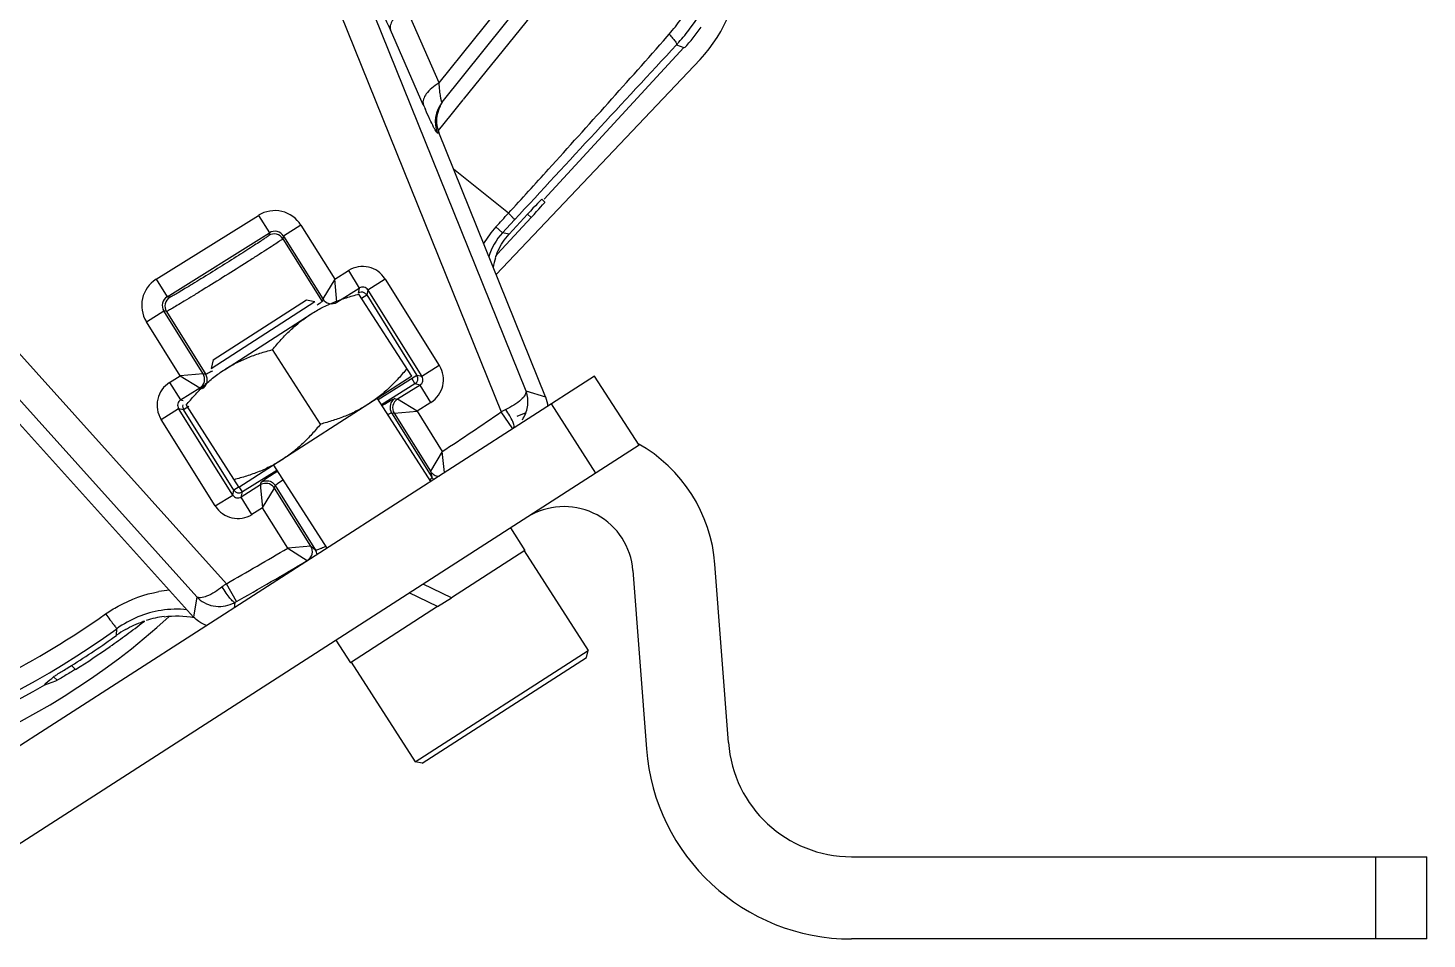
# Model space of a CAD drawing. Header units: millimetres. Extents: x -6 to 705, y -10 to 538.
# Drawn here: x 522.82 to 536.43, y 385.64 to 394.5 of the extents above; entities that cross this region are included whole.
import ezdxf

# ---------------------------------------------------------------- set-up
doc = ezdxf.new("R2010")
doc.units = ezdxf.units.MM
for name, color, linetype in [('02___PRT_ALL_AXES', 7, 'Continuous'), ('3_ALL_AXES', 7, 'Continuous'), ('7_ALL_FEATURES', 7, 'Continuous')]:
    doc.layers.add(name, color=color, linetype=linetype)

msp = doc.modelspace()

# ---------------------------------------------------------------- linework, layer by layer
at = {"color": 0, "linetype": 'Continuous', "lineweight": -3}
for p, q in [((524.349, 398.37), (527.421, 390.768)), ((526.817, 393.967), (528.817, 396.46)), ((525.464, 396.412), (527.662, 390.971)), ((526.846, 393.779), (528.927, 396.371)), ((526.817, 393.967), (526.497, 394.696)), ((526.663, 393.755), (526.343, 394.485)), ((529.036, 394.418), (529.056, 394.441)), ((529.198, 394.31), (527.839, 392.836)), ((529.127, 394.338), (529.198, 394.31)), ((524.747, 389.097), (520.122, 394.232)), ((526.933, 393.658), (527.05, 393.804)), ((526.81, 393.506), (526.933, 393.658)), ((526.813, 393.486), (526.803, 393.479)), ((527.852, 390.914), (526.813, 393.486)), ((527.492, 392.7), (526.957, 393.129)), ((527.815, 392.836), (527.846, 392.808)), ((524.064, 392.058), (525.059, 392.679)), ((525.059, 392.679), (525.165, 392.51)), ((527.713, 392.659), (527.386, 392.304)), ((527.433, 392.508), (527.55, 392.635)), ((527.497, 392.496), (527.677, 392.692)), ((527.677, 392.692), (527.713, 392.659)), ((524.459, 388.969), (521.197, 392.591)), ((524.17, 391.888), (525.165, 392.51)), ((525.165, 392.51), (525.159, 392.484)), ((525.472, 392.584), (525.303, 392.478)), ((525.472, 392.584), (525.801, 392.058)), ((527.37, 392.567), (527.433, 392.508)), ((527.497, 392.496), (527.433, 392.508)), ((525.303, 392.478), (525.297, 392.452)), ((525.297, 392.452), (525.678, 391.842)), ((525.303, 392.478), (525.684, 391.867)), ((525.801, 392.058), (525.934, 392.142)), ((525.934, 392.142), (526.04, 391.972)), ((524.064, 392.058), (524.17, 391.888)), ((525.801, 392.058), (525.684, 391.867)), ((525.822, 391.836), (525.801, 392.058)), ((525.822, 391.836), (526.04, 391.972)), ((526.04, 391.972), (526.029, 391.924)), ((526.123, 391.953), (526.112, 391.905)), ((526.293, 392.06), (526.123, 391.953)), ((526.123, 391.953), (526.65, 391.112)), ((526.293, 392.06), (526.819, 391.218)), ((524.196, 391.882), (524.17, 391.888)), ((525.684, 391.867), (525.678, 391.842)), ((526.061, 391.873), (526.112, 391.905)), ((526.112, 391.905), (526.601, 391.123)), ((523.969, 391.644), (524.138, 391.75)), ((524.164, 391.744), (524.138, 391.75)), ((524.52, 391.139), (524.138, 391.75)), ((524.164, 391.744), (524.546, 391.133)), ((524.298, 391.118), (523.969, 391.644)), ((524.52, 391.139), (524.298, 391.118)), ((524.546, 391.133), (524.52, 391.139)), ((526.819, 391.218), (526.65, 391.112)), ((528.33, 391.116), (521.633, 386.811)), ((524.194, 391.053), (524.298, 391.118)), ((524.194, 391.053), (524.3, 390.884)), ((524.298, 391.118), (524.488, 391.002)), ((524.3, 390.884), (524.488, 391.002)), ((524.514, 390.996), (524.488, 391.002)), ((526.601, 391.123), (526.223, 390.886)), ((526.582, 391.04), (526.255, 390.836)), ((526.631, 391.029), (526.411, 390.892)), ((526.55, 391.091), (526.582, 391.04)), ((526.631, 391.029), (526.582, 391.04)), ((526.65, 391.112), (526.601, 391.123)), ((526.737, 390.86), (526.631, 391.029)), ((528.763, 390.444), (528.33, 391.116)), ((524.3, 390.884), (524.326, 390.878)), ((526.386, 390.898), (526.411, 390.892)), ((526.602, 390.775), (526.411, 390.892)), ((527.662, 390.971), (527.852, 390.914)), ((522.647, 390.75), (524.427, 388.773)), ((524.112, 390.695), (524.281, 390.801)), ((524.281, 390.801), (524.33, 390.79)), ((524.808, 389.959), (524.281, 390.801)), ((524.33, 390.79), (524.381, 390.822)), ((524.819, 390.008), (524.33, 390.79)), ((526.354, 390.76), (526.38, 390.754)), ((526.354, 390.76), (526.746, 390.132)), ((526.38, 390.754), (526.602, 390.775)), ((526.38, 390.754), (526.732, 390.19)), ((526.737, 390.86), (526.602, 390.775)), ((526.602, 390.775), (526.847, 390.384)), ((527.466, 390.79), (527.421, 390.768)), ((527.534, 390.604), (527.421, 390.768)), ((527.575, 390.727), (527.663, 390.763)), ((528.342, 390.173), (527.91, 390.846)), ((524.638, 389.853), (524.112, 390.695)), ((528.763, 390.444), (522.065, 386.138)), ((526.848, 390.382), (526.732, 390.19)), ((526.87, 390.178), (526.848, 390.382)), ((525.238, 390.199), (524.902, 389.989)), ((526.732, 390.19), (526.746, 390.132)), ((525.078, 390.058), (524.89, 389.94)), ((525.078, 390.058), (525.084, 390.084)), ((525.078, 390.058), (525.08, 390.034)), ((525.216, 390.026), (525.222, 390.052)), ((525.222, 390.052), (525.614, 389.424)), ((525.244, 390.07), (525.297, 390.107)), ((524.638, 389.853), (524.808, 389.959)), ((524.808, 389.959), (524.819, 390.008)), ((524.87, 390.04), (524.819, 390.008)), ((524.902, 389.989), (524.87, 390.04)), ((524.89, 389.94), (524.902, 389.989)), ((524.996, 389.771), (524.89, 389.94)), ((525.08, 390.034), (525.099, 389.835)), ((525.099, 389.835), (525.216, 390.026)), ((525.568, 389.462), (525.216, 390.026)), ((525.099, 389.835), (524.996, 389.771)), ((525.345, 389.442), (525.099, 389.835)), ((525.568, 389.462), (525.344, 389.443)), ((525.344, 389.443), (525.534, 389.323)), ((525.583, 389.45), (525.568, 389.462)), ((525.614, 389.424), (525.583, 389.45)), ((529.632, 387.551), (529.501, 389.287)), ((524.845, 388.923), (524.747, 389.097)), ((528.703, 389.226), (528.834, 387.491)), ((524.459, 388.969), (524.427, 388.773)), ((524.83, 388.915), (524.821, 388.861)), ((523.938, 388.726), (523.936, 388.724)), ((523.937, 388.724), (523.95, 388.733)), ((523.678, 388.596), (523.68, 388.659)), ((523.207, 388.282), (523.239, 388.302)), ((523.239, 388.302), (523.28, 388.264)), ((522.98, 388.112), (523.086, 388.153)), ((523.065, 388.192), (523.101, 388.159)), ((523.086, 388.153), (523.101, 388.159)), ((523.107, 388.163), (523.101, 388.159)), ((523.138, 388.179), (523.107, 388.163)), ((522.991, 388.13), (522.976, 388.118)), ((530.829, 386.442), (536.43, 386.442)), ((535.93, 386.442), (535.93, 385.642)), ((536.43, 385.642), (536.43, 386.442)), ((536.43, 385.642), (530.829, 385.642))]:
    msp.add_line(p, q, dxfattribs=at)
for centre, radius, start, end in [((735.431, 225.778), 267.685, 140.51429, 141.11924), ((527.669, 395.689), 1.987, 323.1972, 355.598), ((527.604, 395.715), 1.931, 318.7287, 324.3305), ((527.663, 395.693), 1.995, 318.1754, 323.211), ((527.733, 395.664), 2.002, 317.3291, 324.74), ((1305.95, -326.352), 1059.645, 137.146709, 137.272171), ((527.677, 395.681), 1.977, 317.1917, 318.1704), ((533.994, 396.967), 8.004, 203.6602, 204.0268), ((527.08, 393.591), 0.3, 141.3092, 202.0547), ((525.218, 392.425), 0.3, 31.9978, 122.0022), ((505.764, 412.454), 29.365, 317.3722, 317.7242), ((525.212, 392.399), 0.1, 32.0033, 121.9967), ((525.218, 392.425), 0.0999, 31.9472, 122.0528), ((528.064, 391.928), 0.943, 137.3582, 149.6804), ((527.864, 392.11), 0.587, 137.3189, 163.5253), ((527.934, 392.09), 0.596, 162.8604, 172.1044), ((526.072, 391.922), 0.26, 32.03, 122.03), ((524.223, 391.803), 0.3, 122, 212), ((526.072, 391.922), 0.0599, 31.9472, 122.1128), ((524.223, 391.803), 0.0999, 121.95, 212.05), ((524.249, 391.797), 0.1, 122.0033, 211.9967), ((525.769, 391.92), 0.1, 212.0034, 302.0265), ((524.435, 391.086), 0.1, 302.0334, 31.9966), ((523.235, 393.571), 2.77, 299.477, 299.8591), ((526.599, 391.08), 0.26, 302.03, 32.03), ((524.332, 390.833), 0.26, 122.03, 212.03), ((524.461, 391.08), 0.1, 302.0333, 31.9967), ((526.55, 391.091), 0.06, 302.0378, 32.0222), ((526.599, 391.08), 0.0599, 301.9472, 32.1128), ((524.332, 390.833), 0.0599, 121.9472, 212.1128), ((526.464, 390.807), 0.1, 122.0334, 211.9966), ((527.387, 390.866), 0.295, 16.3856, 20.8721), ((506.93, 420.584), 36.178, 303.4039, 304.498), ((528.033, 389.175), 1.472, 4.3304, 60.6619), ((524.859, 389.991), 0.0599, 211.9472, 302.1128), ((524.87, 390.04), 0.06, 212.0333, 302.0267), ((524.859, 389.991), 0.26, 212.03, 302.03), ((528.033, 389.175), 0.672, 4.3304, 118.5129), ((506.93, 420.584), 36.178, 299.5028, 300.5962), ((506.93, 420.584), 36.378, 299.4757, 300.7579), ((536.928, 373.387), 19.88, 127.7885, 127.9339), ((524.314, 387.779), 1.261, 95.5595, 100.2621), ((524.266, 387.852), 0.997, 98.8332, 125.9414), ((524.266, 387.844), 1.005, 84.4554, 98.8027), ((524.679, 389.181), 0.306, 294.6889, 299.5748), ((519.018, 395.058), 8.02, 306.4015, 307.831), ((524.34, 387.54), 1.255, 108.1139, 108.8295), ((524.24, 387.879), 0.903, 101.9226, 107.6193), ((524.259, 387.789), 0.995, 96.8447, 101.9278), ((518.997, 395.119), 7.979, 270.0904, 305.9396), ((519.029, 395.042), 8, 304.9674, 306.4016), ((524.269, 387.773), 1.013, 119.9053, 125.6776), ((519.031, 395.04), 7.998, 302.0902, 304.9664), ((516.886, 395.557), 9.614, 309.421, 309.9976), ((519.021, 395.062), 7.998, 269.9988, 299.6696), ((530.829, 387.642), 2, 184.3304, 270), ((530.829, 387.642), 1.2, 184.3304, 270)]:
    msp.add_arc(centre, radius, start, end, dxfattribs=at)
for centre, major_axis, ratio, start_param, end_param in [((527.092, 393.598), (-0.254, -0.16), 0.998586, 5.224812, 6.107082), ((527.68, 392.689), (0.136, 0.147), 0.017455, 0.016092, 1.570796), ((527.711, 392.661), (0.136, 0.147), 0.017455, -1.570796, -0.016092), ((519.008, 395.092), (3.211, -7.329), 0.999818, 6.427477, 6.493514)]:
    msp.add_ellipse(centre, major_axis=major_axis, ratio=ratio, start_param=start_param, end_param=end_param, dxfattribs=at)
for points, knots in [([(526.497, 394.696), (526.472, 394.681), (526.426, 394.649), (526.362, 394.586), (526.333, 394.519), (526.343, 394.485)], [0, 0, 0, 0, 0.323053, 0.604543, 1, 1, 1, 1]), ([(526.343, 394.485), (526.336, 394.5), (526.312, 394.554), (526.288, 394.607), (526.269, 394.645)], [0, 0, 0, 0, 0.286, 1, 1, 1, 1]), ([(527.492, 392.7), (527.622, 392.842), (528.14, 393.412), (528.655, 393.985), (529.036, 394.418)], [0, 0, 0, 0, 0.251024, 1, 1, 1, 1]), ([(529.056, 394.441), (529.067, 394.429), (529.087, 394.407), (529.111, 394.376), (529.124, 394.356), (529.129, 394.341), (529.127, 394.338)], [0, 0, 0, 0, 0.387138, 0.695168, 0.900668, 1, 1, 1, 1]), ([(526.817, 393.967), (526.791, 393.952), (526.746, 393.919), (526.682, 393.857), (526.652, 393.79), (526.663, 393.755)], [0, 0, 0, 0, 0.323057, 0.604549, 1, 1, 1, 1]), ([(526.846, 393.779), (526.843, 393.776), (526.834, 393.809), (526.831, 393.834), (526.822, 393.9), (526.819, 393.943), (526.817, 393.967)], [0, 0, 0, 0, 0.071394, 0.293961, 0.618285, 1, 1, 1, 1]), ([(526.803, 393.479), (526.801, 393.478), (526.795, 393.484), (526.788, 393.494), (526.776, 393.514), (526.756, 393.553), (526.724, 393.619), (526.698, 393.676), (526.683, 393.708)], [0, 0, 0, 0, 0.020663, 0.072901, 0.158325, 0.27529, 0.592752, 1, 1, 1, 1]), ([(527.492, 392.7), (527.501, 392.691), (527.515, 392.676), (527.532, 392.659), (527.542, 392.648), (527.547, 392.642), (527.549, 392.638), (527.551, 392.635), (527.55, 392.635)], [0, 0, 0, 0, 0.407753, 0.720563, 0.835403, 0.920472, 0.975028, 1, 1, 1, 1]), ([(525.297, 392.452), (525.296, 392.451), (525.292, 392.448), (525.284, 392.441), (525.27, 392.432), (525.242, 392.413), (525.195, 392.382), (525.126, 392.337), (525.042, 392.284), (524.911, 392.2), (524.736, 392.09), (524.56, 391.981), (524.427, 391.899), (524.342, 391.847), (524.272, 391.805), (524.224, 391.776), (524.194, 391.76), (524.179, 391.751), (524.17, 391.747), (524.166, 391.744), (524.164, 391.744)], [0, 0, 0, 0, 0.003276, 0.011177, 0.023666, 0.040635, 0.087342, 0.149555, 0.224937, 0.310657, 0.499958, 0.689265, 0.774993, 0.850385, 0.912611, 0.959335, 0.976312, 0.988813, 0.99672, 1, 1, 1, 1]), ([(525.159, 392.484), (525.159, 392.483), (525.155, 392.48), (525.148, 392.474), (525.136, 392.466), (525.113, 392.45), (525.073, 392.423), (525.015, 392.385), (524.943, 392.34), (524.832, 392.268), (524.683, 392.175), (524.533, 392.082), (524.42, 392.013), (524.348, 391.969), (524.288, 391.933), (524.247, 391.909), (524.222, 391.895), (524.209, 391.888), (524.201, 391.884), (524.197, 391.882), (524.196, 391.882)], [0, 0, 0, 0, 0.003305, 0.011218, 0.023712, 0.040683, 0.08739, 0.149596, 0.22497, 0.310679, 0.499957, 0.689242, 0.774959, 0.850343, 0.912563, 0.959286, 0.976264, 0.988771, 0.996689, 1, 1, 1, 1]), ([(527.366, 392.271), (527.373, 392.292), (527.404, 392.373), (527.453, 392.448), (527.497, 392.496)], [0, 0, 0, 0, 0.250732, 1, 1, 1, 1]), ([(527.366, 392.271), (527.368, 392.277), (527.374, 392.289), (527.382, 392.299), (527.386, 392.304)], [0, 0, 0, 0, 0.499989, 1, 1, 1, 1]), ([(525.678, 391.842), (525.678, 391.84), (525.673, 391.837), (525.665, 391.83), (525.65, 391.819), (525.638, 391.811), (525.631, 391.806)], [0, 0, 0, 0, 0.081336, 0.275836, 0.582996, 1, 1, 1, 1]), ([(524.598, 391.16), (524.591, 391.156), (524.579, 391.149), (524.563, 391.14), (524.553, 391.136), (524.547, 391.133), (524.546, 391.133)], [0, 0, 0, 0, 0.416996, 0.724139, 0.91864, 1, 1, 1, 1]), ([(526.26, 390.828), (526.271, 390.835), (526.305, 390.855), (526.339, 390.874), (526.362, 390.887)], [0, 0, 0, 0, 0.320385, 1, 1, 1, 1]), ([(526.366, 390.881), (526.351, 390.866), (526.332, 390.823), (526.343, 390.778), (526.354, 390.76)], [0, 0, 0, 0, 0.500213, 1, 1, 1, 1]), ([(526.362, 390.887), (526.367, 390.89), (526.375, 390.893), (526.383, 390.898), (526.386, 390.898)], [0, 0, 0, 0, 0.713394, 1, 1, 1, 1]), ([(527.662, 390.971), (527.665, 390.958), (527.653, 390.925), (527.589, 390.858), (527.52, 390.817), (527.466, 390.79)], [0, 0, 0, 0, 0.137041, 0.351896, 1, 1, 1, 1]), ([(527.627, 390.692), (527.653, 390.729), (527.688, 390.815), (527.682, 390.907), (527.67, 390.949)], [0, 0, 0, 0, 0.506478, 1, 1, 1, 1]), ([(526.316, 390.742), (526.321, 390.744), (526.33, 390.749), (526.342, 390.755), (526.349, 390.758), (526.353, 390.76), (526.354, 390.76)], [0, 0, 0, 0, 0.414858, 0.720682, 0.915539, 1, 1, 1, 1]), ([(527.541, 390.609), (527.547, 390.615), (527.548, 390.641), (527.532, 390.681), (527.502, 390.732), (527.479, 390.77), (527.466, 390.79)], [0, 0, 0, 0, 0.124119, 0.340694, 0.644766, 1, 1, 1, 1]), ([(525.1, 390.097), (525.107, 390.102), (525.154, 390.135), (525.201, 390.166), (525.242, 390.192)], [0, 0, 0, 0, 0.158874, 1, 1, 1, 1]), ([(526.732, 390.19), (526.741, 390.176), (526.766, 390.152), (526.8, 390.143), (526.817, 390.143)], [0, 0, 0, 0, 0.499899, 1, 1, 1, 1]), ([(525.084, 390.084), (525.084, 390.085), (525.091, 390.089), (525.096, 390.094), (525.1, 390.097)], [0, 0, 0, 0, 0.291085, 1, 1, 1, 1]), ([(525.216, 390.026), (525.204, 390.044), (525.169, 390.074), (525.122, 390.075), (525.102, 390.069)], [0, 0, 0, 0, 0.499786, 1, 1, 1, 1]), ([(525.108, 390.094), (525.124, 390.099), (525.161, 390.101), (525.193, 390.084), (525.205, 390.072)], [0, 0, 0, 0, 0.5, 1, 1, 1, 1]), ([(525.222, 390.052), (525.222, 390.055), (525.232, 390.06), (525.239, 390.066), (525.244, 390.07)], [0, 0, 0, 0, 0.283763, 1, 1, 1, 1]), ([(526.746, 390.132), (526.747, 390.128), (526.738, 390.118), (526.731, 390.11), (526.726, 390.104)], [0, 0, 0, 0, 0.310358, 1, 1, 1, 1]), ([(525.534, 389.323), (525.557, 389.337), (525.592, 389.383), (525.582, 389.44), (525.568, 389.462)], [0, 0, 0, 0, 0.500436, 1, 1, 1, 1]), ([(525.713, 389.459), (525.7, 389.453), (525.677, 389.442), (525.647, 389.43), (525.628, 389.424), (525.616, 389.422), (525.614, 389.424)], [0, 0, 0, 0, 0.409151, 0.713741, 0.909624, 1, 1, 1, 1]), ([(523.572, 388.803), (523.611, 388.83), (523.77, 388.93), (523.951, 388.995), (524.089, 389.02)], [0, 0, 0, 0, 0.250786, 1, 1, 1, 1]), ([(524.707, 389.066), (524.66, 389.03), (524.592, 388.985), (524.505, 388.957), (524.469, 388.961), (524.459, 388.969)], [0, 0, 0, 0, 0.648044, 0.862918, 1, 1, 1, 1]), ([(524.459, 388.969), (524.501, 388.925), (524.617, 388.86), (524.75, 388.877), (524.807, 388.903)], [0, 0, 0, 0, 0.491302, 1, 1, 1, 1]), ([(524.83, 388.915), (524.823, 388.913), (524.804, 388.93), (524.778, 388.959), (524.742, 389.008), (524.719, 389.046), (524.707, 389.066)], [0, 0, 0, 0, 0.106222, 0.32499, 0.636673, 1, 1, 1, 1]), ([(519.007, 387.285), (519.817, 387.304), (521.441, 387.589), (522.91, 388.334), (523.572, 388.803)], [0, 0, 0, 0, 0.49967, 1, 1, 1, 1]), ([(523.572, 388.803), (523.586, 388.784), (523.606, 388.757), (523.631, 388.723), (523.647, 388.702), (523.66, 388.685), (523.67, 388.671), (523.676, 388.664), (523.679, 388.659), (523.68, 388.659)], [0, 0, 0, 0, 0.384856, 0.556653, 0.705958, 0.828397, 0.919878, 0.977671, 1, 1, 1, 1]), ([(523.065, 388.192), (523.07, 388.196), (523.085, 388.205), (523.115, 388.225), (523.158, 388.251), (523.19, 388.271), (523.207, 388.282)], [0, 0, 0, 0, 0.106642, 0.327589, 0.635988, 1, 1, 1, 1]), ([(523.28, 388.264), (523.266, 388.256), (523.22, 388.227), (523.172, 388.199), (523.138, 388.179)], [0, 0, 0, 0, 0.283476, 1, 1, 1, 1])]:
    msp.add_open_spline(points, degree=3, knots=knots, dxfattribs=at)
for points in [[(526.089, 391.926), (526.071, 391.935), (526.046, 391.934), (526.029, 391.924)], [(526.112, 391.905), (526.106, 391.914), (526.098, 391.921), (526.089, 391.926)], [(526.386, 390.898), (526.378, 390.893), (526.371, 390.888), (526.366, 390.881)], [(527.852, 390.914), (527.864, 390.884), (527.871, 390.853), (527.873, 390.822)], [(524.322, 390.835), (524.319, 390.82), (524.322, 390.803), (524.33, 390.79)], [(525.102, 390.069), (525.093, 390.066), (525.085, 390.062), (525.078, 390.058)], [(525.084, 390.084), (525.091, 390.088), (525.099, 390.092), (525.108, 390.094)], [(525.205, 390.072), (525.211, 390.066), (525.217, 390.059), (525.222, 390.052)], [(526.765, 390.11), (526.758, 390.117), (526.751, 390.124), (526.746, 390.132)], [(525.629, 389.38), (525.627, 389.395), (525.622, 389.411), (525.614, 389.424)], [(523.764, 388.651), (523.818, 388.682), (523.876, 388.708), (523.935, 388.728)], [(524.14, 388.776), (524.237, 388.788), (524.337, 388.786), (524.433, 388.769)], [(524.479, 388.728), (524.46, 388.741), (524.442, 388.756), (524.427, 388.773)], [(524.556, 388.689), (524.529, 388.698), (524.503, 388.711), (524.479, 388.728)]]:
    msp.add_open_spline(points, degree=3, dxfattribs=at)
at = {"layer": '02___PRT_ALL_AXES', "color": 0, "linetype": 'Continuous', "lineweight": -3}
msp.add_line((527.371, 392.104), (529.357, 394.196), dxfattribs=at)
for centre, radius, start, end in [((528.341, 395.16), 1.4, 316.5, 0.5), ((519.469, 393.946), 7, 270.5, 312.4232)]:
    msp.add_arc(centre, radius, start, end, dxfattribs=at)
at = {"layer": '3_ALL_AXES', "color": 0, "linetype": 'Continuous', "lineweight": -3}
for p, q in [((524.6, 391.191), (525.609, 391.84)), ((524.618, 391.274), (525.526, 391.858)), ((525.526, 391.858), (525.609, 391.84)), ((526.551, 391.114), (526.037, 391.914)), ((524.727, 391.178), (525.569, 391.719)), ((524.618, 391.274), (524.6, 391.191)), ((525.662, 390.649), (525.196, 391.373)), ((526.551, 391.114), (524.869, 390.033)), ((526.215, 390.898), (526.734, 390.09)), ((524.355, 390.833), (524.869, 390.033)), ((525.206, 390.249), (525.725, 389.442)), ((527.512, 389.639), (527.652, 389.42)), ((527.644, 389.415), (528.266, 388.448)), ((526.802, 388.874), (526.937, 388.961)), ((525.812, 388.547), (525.953, 388.328)), ((525.961, 388.334), (526.583, 387.366))]:
    msp.add_line(p, q, dxfattribs=at)
for points, knots in [([(525.569, 391.719), (525.604, 391.742), (525.678, 391.784), (525.794, 391.837), (525.914, 391.88), (525.996, 391.903), (526.037, 391.914)], [0, 0, 0, 0, 0.248851, 0.49825, 0.748582, 1, 1, 1, 1]), ([(525.196, 391.373), (525.223, 391.407), (525.278, 391.472), (525.368, 391.563), (525.464, 391.647), (525.533, 391.696), (525.569, 391.719)], [0, 0, 0, 0, 0.251418, 0.50175, 0.75115, 1, 1, 1, 1]), ([(524.727, 391.178), (524.763, 391.201), (524.836, 391.243), (524.952, 391.296), (525.073, 391.339), (525.155, 391.363), (525.196, 391.373)], [0, 0, 0, 0, 0.248851, 0.49825, 0.748582, 1, 1, 1, 1]), ([(524.355, 390.833), (524.382, 390.866), (524.437, 390.931), (524.526, 391.022), (524.623, 391.106), (524.692, 391.155), (524.727, 391.178)], [0, 0, 0, 0, 0.251418, 0.50175, 0.75115, 1, 1, 1, 1]), ([(526.503, 391.189), (526.476, 391.156), (526.421, 391.091), (526.332, 391), (526.235, 390.916), (526.166, 390.867), (526.131, 390.844)], [0, 0, 0, 0, 0.251418, 0.50175, 0.75115, 1, 1, 1, 1]), ([(526.131, 390.844), (526.095, 390.821), (526.022, 390.779), (525.906, 390.726), (525.785, 390.683), (525.703, 390.659), (525.662, 390.649)], [0, 0, 0, 0, 0.248851, 0.49825, 0.748582, 1, 1, 1, 1]), ([(525.662, 390.649), (525.635, 390.615), (525.58, 390.55), (525.491, 390.459), (525.394, 390.375), (525.325, 390.326), (525.29, 390.303)], [0, 0, 0, 0, 0.251418, 0.50175, 0.75115, 1, 1, 1, 1]), ([(525.29, 390.303), (525.254, 390.28), (525.181, 390.238), (525.065, 390.185), (524.944, 390.142), (524.862, 390.119), (524.821, 390.108)], [0, 0, 0, 0, 0.248851, 0.49825, 0.748582, 1, 1, 1, 1])]:
    msp.add_open_spline(points, degree=3, knots=knots, dxfattribs=at)
at = {"layer": '7_ALL_FEATURES', "color": 0, "linetype": 'Continuous', "lineweight": -3}
for p, q in [((527.652, 389.42), (526.937, 388.961)), ((527.644, 389.415), (528.266, 388.448)), ((526.802, 388.874), (526.527, 389.007)), ((526.937, 388.961), (526.662, 389.093)), ((526.802, 388.874), (525.953, 388.328)), ((526.583, 387.366), (528.266, 388.448)), ((528.251, 388.379), (528.266, 388.448)), ((525.961, 388.334), (526.583, 387.366)), ((526.652, 387.351), (528.251, 388.379)), ((526.652, 387.351), (526.583, 387.366))]:
    msp.add_line(p, q, dxfattribs=at)

doc.saveas('drawing.dxf')
